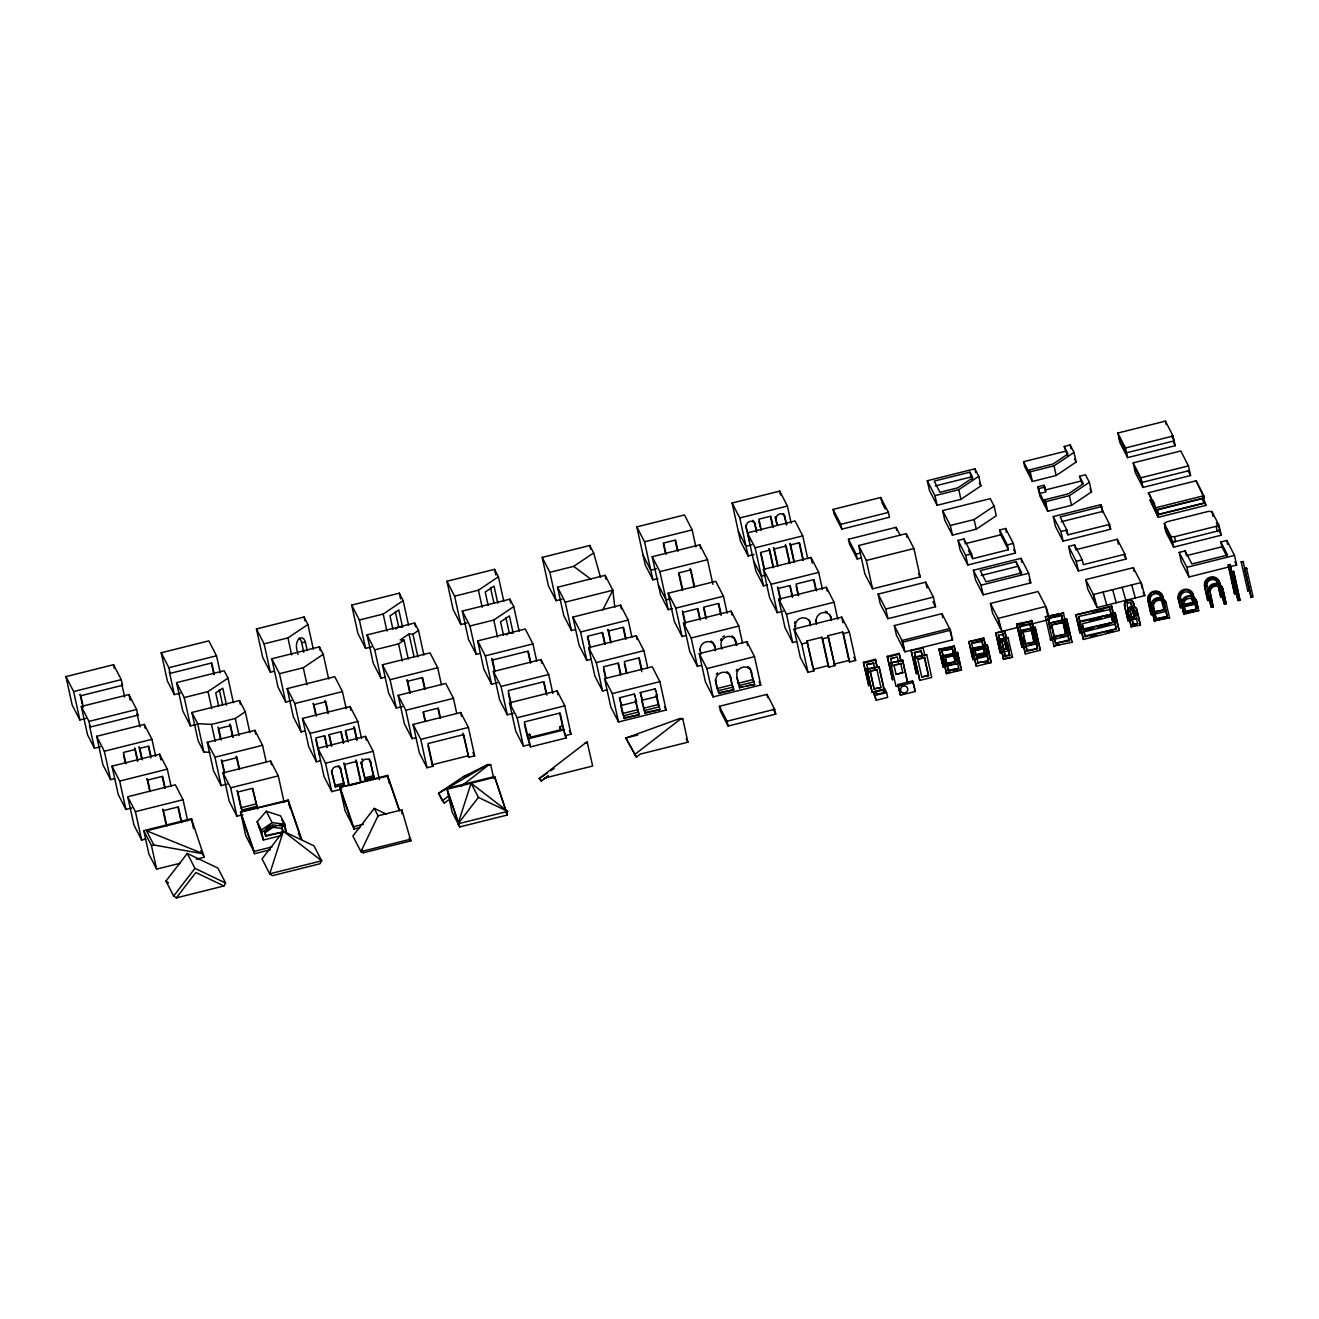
<?xml version="1.0" encoding="UTF-8"?>
<svg xmlns="http://www.w3.org/2000/svg" width="1319" height="1319" viewBox="0 0 1319 1319"><rect width="100%" height="100%" fill="white"/><g stroke="black" fill="none" stroke-linecap="round" stroke-linejoin="round"><path stroke-width="1.5" d="M458.006 823.831L471.097 783.222L507.667 811.399L458.006 823.831L478.385 797.401L471.097 783.222M378.058 815.818L360.911 851.629L363.253 852.799L410.885 840.879L401.866 809.866L378.058 815.818L374.217 808.366L352.882 836.032L360.911 851.629L410.704 839.164M602.668 610.12L612.84 590.236L605.157 575.315L557.541 587.235L563.774 615.61L571.457 630.531L575.43 629.542M223.95 885.956L225.598 883.021L217.915 868.1L187.282 853.442L165.947 881.108L173.63 896.03L176.334 897.876L223.95 885.956L195.871 872.519L176.334 897.876M173.63 896.03L194.965 868.364L187.282 853.442M280.931 835.636L263.404 840.022L257.156 821.721L266.273 811.234L280.535 815.867L284.789 824.161L286.404 832.47M448.229 800.155L444.355 803.156L442.409 800.765L448.74 795.868M461.403 786.075L488.294 765.267L490.684 764.674L493.702 778.408M539.207 778.556L587.087 741.723L592.66 766.026L545.027 777.946L541.153 780.947L539.207 778.556L547.484 773M634.439 754.715L680.34 719.218L682.731 718.624L687.908 742.185L640.276 754.105L636.385 757.106L625.865 738.013L679.961 718.476L682.731 718.624M281.854 819.726L285.3 826.436L272.637 824.903L261.92 832.273L261.426 830.014L272.126 822.644L284.789 824.161M266.125 828.381L270.725 825.216M266.257 830.937L270.989 827.673M265.07 832.767L272.951 827.343L282.25 828.464L283.041 831.992L265.844 836.295L264.69 832.009L265.844 836.295M176.548 682.632L184.231 697.553L208.039 691.585L228.006 678.164L224.181 670.712L176.548 682.632L182.797 711.007L190.464 725.928L196.416 724.444M256.447 628.949L264.113 643.853L287.938 637.901L307.904 624.481L304.062 617.012L256.447 628.949L262.679 657.324L270.362 672.245L274.336 671.256M271.796 658.775L279.48 673.696L303.288 667.744L323.254 654.323L319.429 646.854L271.796 658.775L278.045 687.166L285.712 702.087L291.664 700.587M351.695 605.091L359.362 620.012L383.186 614.044L403.152 600.623L399.311 593.171L351.695 605.091L357.927 633.483L365.61 648.387L371.562 646.904M191.898 712.474L197.652 723.653L211.485 724.411L235.293 718.443L245.285 711.732L239.53 700.537L191.898 712.474L198.147 740.849L203.901 752.028L209.82 752.358M395.749 628.965L398.684 626.987L402.592 627.201L398.8 609.939L389.979 615.874L392.93 629.295M384.934 677.241L380.96 678.23L373.277 663.309L367.045 634.934L414.677 623.013L418.502 630.466L412.929 634.208L409.022 634.01L400.201 639.929L404.109 640.144L408.263 659.071M367.045 634.934L374.728 649.855L398.536 643.886L404.109 640.144M446.943 581.25L454.61 596.172L478.434 590.203L498.401 576.782L494.559 569.33L446.943 581.25L453.175 609.625L460.859 624.547L466.811 623.063M462.293 611.093L469.976 625.997L493.784 620.045L513.75 606.625L509.909 599.156L462.293 611.093L468.525 639.468L476.208 654.389L480.182 653.383M542.191 557.393L549.858 572.314L573.683 566.362L593.649 552.941L589.807 545.472L542.191 557.393L548.424 585.784L556.107 600.706L562.059 599.205M506.348 634.95L509.282 632.972L513.206 633.186L509.398 615.924L500.577 621.859L503.528 635.28M490.684 764.674L487.915 764.525L463.282 776.693L438.567 793.296L442.409 800.765M927.29 480.743L934.973 495.664L958.781 489.695L978.764 476.274L974.922 468.822L927.29 480.743L929.417 490.388L937.1 505.309L960.908 499.34L980.874 485.92L978.764 476.274M550.781 770.774L554.095 768.548M545.027 777.946L548.358 775.704M541.153 780.947L547.847 776.446M942.656 510.585L950.323 525.506L974.131 519.538L994.114 506.117L990.272 498.648L942.656 510.585L944.767 520.23L952.45 535.151L976.258 529.183L996.241 515.762L994.114 506.117M1064.219 446.465L1068.06 453.917L1053.073 463.991L1029.265 469.943L1030.221 471.806L1054.029 465.854L1074.012 452.433L1070.171 444.965L1064.219 446.465L1067.582 455.764M1065.274 451.279L1023.61 461.716L1024.665 466.547L1032.348 481.468L1056.156 475.499L1076.123 462.079L1074.012 452.433M1079.569 476.291L1083.41 483.76L1068.423 493.817L1044.615 499.786L1045.571 501.649L1069.379 495.697L1089.362 482.276L1085.521 474.807L1079.569 476.291L1082.157 484.106M1037.905 486.727L1039.916 493.421L1045.868 491.938L1044.813 487.107L1043.857 485.244L1037.905 486.727L1040.015 496.389L1047.698 511.294L1071.506 505.342L1091.489 491.921L1089.362 482.276M1165.386 528.325L1164.331 523.495L1166.82 521.813L1208.501 511.376L1211.947 511.574L1218.674 524.632L1221.279 535.201L1173.646 547.138L1165.963 532.216L1164.908 527.386L1172.591 542.307L1173.646 547.138M1164.331 523.495L1171.041 536.553L1174.504 536.734L1216.167 526.297L1218.674 524.632M1219.729 529.447L1217.239 531.128L1216.167 526.297M657.884 578.579L652.889 579.832L645.205 564.911L636.846 526.891L684.479 514.971L692.145 529.875L695.888 546.907M754.089 554.491L748.137 555.991L740.454 541.07L732.094 503.034L779.727 491.113L787.394 506.034L791.136 523.066M85.817 718.443L79.865 719.943L72.182 705.022L65.95 676.631L113.566 664.71L121.249 679.631L122.502 685.303L80.822 695.74L80.063 694.256L82.141 703.703M180.291 693.102L174.339 694.602L167.431 681.165L161.198 652.79L208.814 640.869L216.497 655.79L220.24 672.805M636.846 526.891L644.529 541.812L692.145 529.875M732.094 503.034L739.778 517.955L787.394 506.034M65.95 676.631L73.633 691.552L121.249 679.631M161.198 652.79L168.881 667.711L216.497 655.79M1117.787 433.044L1165.419 421.124L1173.086 436.045L1175.213 445.69L1127.597 457.611L1119.913 442.689L1117.787 433.044L1125.47 447.965L1127.597 457.611M969.927 472.169L934.215 481.122L939.969 492.3L957.825 487.832L972.812 477.775L969.927 472.169L972.433 479.803M174.339 694.602L169.36 671.899L170.118 673.382L211.798 662.946L214.288 674.306M833.113 509.414L880.729 497.494L888.412 512.415L889.468 517.229L841.852 529.15L834.169 514.245L833.113 509.414L840.78 524.335L841.852 529.15M672.212 608.686L668.238 609.675L660.555 594.754L652.196 556.733L699.828 544.796L707.495 559.718L712.903 584.317M767.46 584.828L763.487 585.834L755.803 570.913L747.444 532.876L795.077 520.956L802.743 535.877L807.739 558.58M935.27 485.936L970.982 477M94.457 748.285L87.549 734.848L81.3 706.473L128.932 694.552L136.599 709.474L137.852 715.145L90.22 727.066L89.461 725.582L94.457 748.285L100.409 746.785M1125.47 447.965L1173.086 436.045M656.384 568.786L650.762 570.187L643.095 555.266M751.962 544.846L746.01 546.346L738.343 531.425M840.78 524.335L888.412 512.415M652.196 556.733L659.879 571.638L707.495 559.718M747.444 532.876L755.127 547.797L802.743 535.877M773.561 567.368L769.768 550.122L760.832 552.348L764.624 569.594M777.204 564.532L773.462 547.517L774.237 549.001L786.14 546.017L789.883 563.048M794.054 562.57L789.834 543.412L790.609 544.895L799.528 542.67L803.32 559.916M81.3 706.473L88.983 721.394L136.599 709.474M557.541 587.235L565.224 602.156L612.84 590.236L614.802 607.35M1133.153 462.887L1180.769 450.966L1188.452 465.887L1190.562 475.532L1142.946 487.453L1135.263 472.532L1133.153 462.887L1140.82 477.808L1142.946 487.453M1038.861 488.591L1044.813 487.107M861.175 558.003L857.202 558.992L849.518 544.071L848.463 539.257L896.079 527.32L899.921 534.789M1080.624 481.122L1044.912 490.074L1043.857 485.244M114.539 778.622L110.565 779.611L102.898 764.69L96.65 736.315L144.282 724.395L151.949 739.316L155.691 756.331M305.035 730.924L301.062 731.913L293.395 716.992L287.146 688.617L334.779 676.696L342.445 691.618L346.188 708.649M402.262 706.572L396.31 708.072L388.643 693.151L382.395 664.776L430.027 652.856L437.694 667.76L441.436 684.792M497.51 682.731L491.558 684.231L483.892 669.31L477.643 640.919L525.275 628.998L532.942 643.919L536.685 660.951M590.78 659.385L586.807 660.374L579.14 645.453L572.891 617.078L620.524 605.157L628.19 620.078L631.933 637.093M686.028 635.527L682.055 636.533L674.388 621.612L668.139 593.237L715.772 581.3L723.439 596.221L727.181 613.253M783.255 611.192L777.303 612.676L769.62 597.754L763.388 569.379L811.02 557.459L818.687 572.38L822.429 589.412M858.636 545.538L906.252 533.618L913.935 548.523L920.184 576.914L872.551 588.835L864.868 573.913L858.636 545.538L866.319 560.46L872.551 588.835M1140.82 477.808L1188.452 465.887M670.085 599.024L666.111 600.03L658.445 585.108M765.333 575.183L761.36 576.172L753.693 561.251M848.463 539.257L856.146 554.178L860.103 553.172M1188.947 470.669L1142.287 482.358L1134.752 467.734M96.65 736.315L104.333 751.236L151.949 739.316M287.146 688.617L294.829 703.538L342.445 691.618M382.395 664.776L390.078 679.697L437.694 667.76M477.643 640.919L485.326 655.84L532.942 643.919M572.891 617.078L580.574 631.999L628.19 620.078M668.139 593.237L675.823 608.141L723.439 596.221M763.388 569.379L771.071 584.301L818.687 572.38M866.319 560.46L913.935 548.523M958.006 540.411L963.958 538.927L971.625 553.848L972.697 558.679L1008.408 549.726L1007.353 544.912L999.67 529.991L1005.622 528.49L1013.305 543.412L1015.416 553.057L967.8 564.994L960.117 550.072L958.006 540.411L965.673 555.332L967.8 564.994M1053.254 516.57L1100.87 504.649L1102.898 511.343L1109.609 524.385L1110.664 529.216L1063.048 541.136L1055.365 526.215L1053.254 516.57L1060.921 531.491L1063.048 541.136M1148.503 492.729L1196.119 480.792L1203.802 495.713L1204.329 498.137L1156.697 510.057L1148.503 492.729L1156.697 510.057M1101.827 506.512L1060.163 516.949L1066.873 530.007L1067.945 534.822L1109.609 524.385M137.835 760.816L135.346 749.456L123.442 752.44L125.932 763.783M141.562 758.343L139.039 746.851L139.814 748.335L148.734 746.109L150.844 755.688M217.915 727.099L218.69 728.583L230.594 725.615L233.084 736.958M315.653 714.601L313.164 703.258L313.938 704.742L325.842 701.757L328.332 713.117M409.879 693.2L406.928 679.78L407.686 681.263L422.575 677.537L425.097 689.046M494.707 671.965L491.756 658.544L492.515 660.028L528.243 651.091L530.766 662.583M610.796 642.897L607.845 629.476L608.603 630.96L623.491 627.234L626.014 638.742M682.253 610.845L683.011 612.329L697.899 608.603L700.389 619.963M780.403 600.244L777.501 586.988L778.259 588.488L790.163 585.504L792.67 596.864M965.013 543.758L1000.742 534.805L1008.408 549.726M1061.218 521.763L1102.898 511.343M131.884 807.953L125.915 809.454L118.248 794.533L112 766.158L159.632 754.221L167.299 769.142L171.058 786.173M227.115 784.113L221.163 785.596L213.497 770.692L207.248 742.3L254.88 730.38L262.547 745.301L266.306 762.333M320.385 760.766L316.412 761.755L308.745 746.834L302.496 718.459L350.129 706.539L357.795 721.46L361.538 738.475M701.378 665.37L697.405 666.359L689.738 651.454L683.489 623.063L731.122 611.142L738.788 626.063L742.531 643.095M796.627 641.529L792.653 642.518L784.986 627.597L778.738 599.222L826.37 587.301L834.037 602.222L837.779 619.238M416.013 737.667L412.056 738.656L404.372 723.735L398.14 695.36L445.756 683.44L453.439 698.345L456.753 713.48M513.256 713.315L507.304 714.799L499.621 699.894L493.388 671.503L541.004 659.582L548.688 674.504L552.842 693.431M606.509 689.969L602.552 690.958L594.869 676.037L588.637 647.662L636.253 635.742L643.936 650.663L647.678 667.678M965.673 555.332L971.625 553.848M1007.353 544.912L1013.305 543.412M1060.921 531.491L1066.873 530.007M1156.169 507.65L1203.802 495.713M1158.56 514.344L1204.28 502.902L1203.225 498.071L1157.505 509.513L1158.56 514.344L1151.19 500.016L1150.135 495.202M1157.769 514.872L1205.385 502.951L1205.912 505.375L1158.296 517.295L1150.086 499.967L1158.296 517.295M112 766.158L119.683 781.079L167.299 769.142M207.248 742.3L214.931 757.221L262.547 745.301M302.496 718.459L310.179 733.38L357.795 721.46M683.489 623.063L691.172 637.984L738.788 626.063M778.738 599.222L786.421 614.143L834.037 602.222M398.14 695.36L405.807 710.281L453.439 698.345M493.388 671.503L501.055 686.424L548.688 674.504M588.637 647.662L596.303 662.583L643.936 650.663M878.108 594.111L925.724 582.174L933.407 597.095L935.534 606.74L887.901 618.677L880.235 603.756L878.108 594.111L885.774 609.015L887.901 618.677M973.356 570.253L1020.972 558.333L1028.655 573.254L1030.782 582.899L983.15 594.82L975.483 579.898L973.356 570.253L981.023 585.174L983.15 594.82M1068.604 546.412L1074.556 544.912L1082.223 559.833L1083.295 564.664L1124.959 554.227L1126.03 559.058L1078.398 570.979L1070.731 556.057L1068.604 546.412L1076.271 561.333L1078.398 570.979M1015.993 561.68L980.264 570.632L986.018 581.827L1021.747 572.875L1015.993 561.68L1021.153 574.507M149.476 790.048L146.953 778.54L147.712 780.04L162.6 776.314L165.139 787.822M224.312 773.33L221.361 759.925L222.136 761.409L237.008 757.683L239.547 769.191M357.119 739.745L354.58 728.253L345.66 730.479L348.183 741.97M1075.612 549.743L1117.292 539.306L1124.959 554.227M981.32 575.463L1017.048 566.51M341.687 789.108L331.778 791.598L324.095 776.677L317.846 748.302L365.478 736.365L373.162 751.286L379.394 779.677M468.69 757.32L463.694 734.617L427.983 743.553L432.978 766.257L427.01 767.74L419.343 752.836L413.094 724.444L460.727 712.524L468.41 727.445L474.642 755.82L468.69 757.32L462.936 733.117M806.948 641.001L813.955 670.86L808.003 672.36L800.336 657.439L794.087 629.064L841.72 617.127L849.387 632.048L855.635 660.44L849.683 661.924L848.908 660.44L842.676 632.048L827.788 635.774L834.795 665.65L828.843 667.134L828.068 665.65L821.836 637.275L806.948 641.001L812.784 667.48M145.634 839.049L141.661 840.038L133.977 825.117L127.745 796.742L175.361 784.805L183.044 799.726L187.611 820.55M242.861 814.697L236.909 816.181L229.226 801.276L222.993 772.885L270.609 760.964L278.293 775.885L284.113 802.364M699.235 653.647L746.851 641.726L754.534 656.648L760.766 685.023L713.15 696.943L705.467 682.038L699.235 653.647L706.902 668.568L713.15 696.943M604.58 678.658L652.213 666.738L659.879 681.659L666.128 710.034L618.496 721.971L610.829 707.05L604.58 678.658L612.263 693.58L618.496 721.971M529.364 744.641L523.412 746.142L515.745 731.221L509.497 702.846L557.129 690.909L564.796 705.83L571.045 734.221L565.093 735.705L566.247 737.948L530.518 746.884L524.385 721.938L560.097 713.002L564.73 734.073M885.774 609.015L933.407 597.095M981.023 585.174L1028.655 573.254M1076.271 561.333L1082.223 559.833M1172.591 542.307L1220.207 530.386M317.846 748.302L325.529 763.206L373.162 751.286M413.094 724.444L420.777 739.365L468.41 727.445M794.087 629.064L801.771 643.985L807.723 642.485M821.836 637.275L822.611 638.759L828.563 637.275L834.795 665.65M842.676 632.048L843.435 633.549L849.387 632.048M127.745 796.742L135.412 811.663L183.044 799.726M222.993 772.885L230.66 787.806L278.293 775.885M706.902 668.568L754.534 656.648M612.263 693.58L659.879 681.659M509.497 702.846L517.18 717.75L564.796 705.83M1179.202 552.397L1185.154 550.913L1191.865 563.971L1227.593 555.019L1220.866 541.961L1226.818 540.477L1234.502 555.398L1236.628 565.043L1188.996 576.964L1181.329 562.042L1179.202 552.397L1186.886 567.318L1188.996 576.964M894.298 625.585L941.931 613.665L950.455 630.218L952.565 639.863L904.949 651.8L896.425 635.23L894.298 625.585L902.823 642.139L904.949 651.8M348.447 783.733L343.863 762.926L344.638 764.426L356.542 761.442L361.126 782.249M166.062 824.474L162.682 809.124L163.457 810.624L178.345 806.898L181.709 822.232M240.47 805.843L237.107 790.51L237.865 791.994L252.753 788.267L257.518 808.992M990.437 603.459L998.104 618.364A11.657 0.956 75.9 0 1 998.928 620.392L1001.962 631.372L992.548 613.104L990.437 603.459L1038.053 591.522L1045.736 606.443A11.657 0.956 75.9 0 1 1046.561 608.471L1048.968 616.847M1085.685 579.602L1133.301 567.681L1140.984 582.602A11.657 0.956 75.9 0 1 1141.809 584.614L1144.826 595.611L1097.21 607.531L1087.796 589.247L1085.685 579.602L1093.352 594.523A11.657 0.956 75.9 0 1 1094.176 596.534L1097.21 607.531M1186.21 555.728L1221.938 546.791L1226.967 556.585M635.263 700.224L639.121 714.766L624.233 718.492L619.452 697.767L634.34 694.041L636.566 701.642L621.694 705.368L620.705 703.439M657.406 696.416L656.417 694.503L659.945 709.556L645.073 713.282L640.292 692.557L655.18 688.831L657.406 696.416L642.534 700.142L641.545 698.229M1186.886 567.318L1234.502 555.398M180.439 863.17L156.631 869.122L148.948 854.201L143.771 830.657L191.403 818.736L204.247 857.202L196.317 859.197M566.247 737.948L562.521 726.044L559.701 726.736L561.169 729.588L531.079 737.123L529.628 734.271L526.809 734.98L530.518 746.884M146.541 830.805L203.522 853.871L153.828 844.968L146.541 830.805L191.783 819.478M255.771 804.029L240.899 807.756L242.053 809.998L256.925 806.272L252.407 788.696M715.607 681.61L717.124 688.518L732.012 684.792L733.166 687.034L733.76 689.755L718.888 693.481L718.492 692.739L733.76 689.755M737.964 683.308L752.852 679.582L754.006 681.808L739.118 685.534L736.826 678.131M902.823 642.139L950.455 630.218M334.68 785.432L343.616 783.206L344.391 784.69L335.455 786.932L331.827 772.406M364.456 777.979L373.376 775.753L374.151 777.237L365.215 779.48L361.175 763.091A4.616 4.336 -27.2 0 1 361.093 761.953M620.804 705.863L622.486 713.53L637.374 709.803M643.326 708.319L658.197 704.593L659.352 706.836L644.48 710.562L641.628 700.653M733.166 687.034L718.278 690.76L717.124 688.518M528.721 738.706L564.45 729.77M638.511 712.046L623.64 715.772L622.486 713.53M253.396 850.442L245.713 835.521L240.536 811.96L288.169 800.039L301.754 839.478M352.767 825.776L345.1 810.855L339.923 787.311L387.539 775.391L399.805 810.954M1234.403 593.385L1236.694 593.665L1234.403 593.385L1228.17 565.01L1230.066 564.532L1238.162 600.689L1240.058 600.227L1233.826 571.836L1231.55 571.572L1233.826 571.836M1241.146 561.762L1243.438 562.026L1241.146 561.762L1247.774 590.879L1249.67 590.401M743.059 686.589L739.332 687.512L754.6 684.545L750.956 670.942A7.7 7.238 -27.2 0 0 747.675 666.474M746.768 685.649L754.6 684.545M240.536 811.96L288.548 800.781M348.859 785.629L358.784 783.14M428.048 745.845L432.203 764.773L467.915 755.82M828.068 665.65L813.196 669.376L813.955 670.86M834.037 664.166L848.908 660.44M339.923 787.311L387.918 776.133M1228.17 565.01L1230.446 565.274M639.121 714.766L623.854 717.75L624.233 718.492M644.694 712.54L659.945 709.556M863.417 662.319L868.809 685.765L863.417 662.319L875.338 659.335L877.382 667.645M887.242 656.351L892.617 679.813L887.242 656.351L899.146 653.367L901.19 661.693M1016.652 623.953L1031.92 620.969L1036.915 643.672L1022.027 647.398L1016.652 623.953L1022.027 647.398M1045.34 616.764L1063.592 613.038L1045.34 616.764L1050.732 640.226L1068.588 635.742L1063.213 612.296M863.813 663.061L875.717 660.077M887.621 657.093L899.525 654.125M911.429 651.141L916.425 673.844L911.05 650.399L923.333 648.157L922.954 647.415L924.998 655.724M1017.031 624.695L1031.92 620.969M1244.526 568.324L1246.818 568.588L1244.526 568.324L1251.154 597.441L1253.05 596.979L1246.422 567.846M1021.401 633.648L1019.406 625.552L1022.852 624.695M1049.281 623.772L1048.094 618.364L1059.503 615.511M866.748 664.512L873.673 663.193L866.748 664.512L868.677 672.772M893.919 657.703L890.556 658.544L892.303 666.029M915.666 658.511L914.364 652.575L921.107 650.894L922.162 655.213M1025.555 644.233L1034.162 642.073L1030.123 623.706L1019.406 625.552M1048.094 618.364L1061.795 615.775L1065.834 634.142L1052.529 637.473M890.737 658.923L897.299 656.862L898.47 662.187M914.364 652.575L921.305 651.273M1007.485 642.963L1009.167 650.613L1000.247 652.856L995.647 632.955L1049.578 619.452L1049.297 618.166M995.647 632.955L1004.963 631.471L1006.644 639.121M143.771 830.657L151.454 845.578L153.828 844.968M939.029 649.129L954.296 646.162L958.089 663.408L943.217 667.134L939.029 649.129L943.217 667.134M987.865 655.955L972.977 659.681L968.806 641.677L983.677 637.951L985.755 646.376M1115.726 623.936L1080.014 632.889L1075.842 614.885L1111.554 605.949L1115.313 622.024M939.425 649.888L954.296 646.162M968.806 641.677L984.073 638.709M1075.842 614.885L1111.933 606.691M1003.495 649.756L1006.43 649.03L1003.165 634.208L998.78 635.296L1000.412 642.716M866.797 668.881L879.097 666.639L884.076 689.342L872.172 692.327L866.797 668.881L872.172 692.327M901.949 684.874L895.997 686.375L890.622 662.913L902.526 659.945L907.901 683.39M914.43 656.961L926.713 654.719L931.709 677.422L919.805 680.406L914.43 656.961L919.805 680.406M1020.032 630.515L1035.3 627.531L1040.295 650.234L1025.407 653.96L1020.032 630.515L1025.407 653.96M1054.095 646.788L1048.72 623.326L1066.593 618.858L1071.968 642.304L1053.716 646.03L1059.668 644.546M719.383 706.292L766.998 694.371L774.682 709.292L775.737 714.123L728.121 726.044L720.438 711.122L719.383 706.292L727.049 721.213L728.121 726.044M867.193 669.623L879.097 666.639M902.905 660.687L890.622 662.913M914.809 657.703L926.713 654.719M943.514 650.3L952.499 648.899L955.352 661.808L946.729 663.968M973.966 653.251L971.542 643.276L981.88 640.688L985.112 654.356M1020.411 631.257L1035.3 627.531M1066.972 619.6L1048.72 623.326M1092.214 613.071L1103.904 610.136M942.97 656.104L941.782 650.729L952.499 648.899M982.276 641.446L971.542 643.276M1079.371 620.062L1078.579 616.484L1110.136 609.427L1112.972 622.337L1083.756 629.658M1069.214 640.704L1064.796 621.595L1069.214 640.704L1055.513 643.293L1051.474 624.926L1062.883 622.073M870.111 671.074L877.053 669.755L870.111 671.074L873.59 686.869M893.936 665.106L900.861 663.787L893.936 665.106L896.079 674.372L902.823 672.69L900.679 663.424M921.849 677.29L917.744 659.154L924.487 657.456L928.576 675.608L921.651 676.927L928.576 675.608M1025.16 642.947L1022.786 632.114L1033.502 630.268L1037.542 648.635L1027.204 651.223L1025.638 645.106M1051.474 624.926L1065.175 622.337M585.092 743.059L587.483 742.465M924.668 657.835L917.744 659.154M999.027 639.517L1008.343 638.033L999.027 639.517L1003.627 659.418L1012.547 657.192L1007.947 637.291M942.409 655.691L957.676 652.724L961.469 669.97L946.597 673.696L942.409 655.691L946.597 673.696M972.185 648.239L987.436 645.271L991.245 662.517L976.357 666.243L972.185 648.239L976.357 666.243M1079.206 621.447L1115.313 613.253L1119.106 630.498L1083.394 639.451L1079.206 621.447L1083.394 639.451M1009.793 655.592L1006.15 640.028L1009.793 655.592L1005.029 655.939L1001.78 641.116L1004.699 640.391M974.461 648.223L983.265 646.442M463.282 776.693L467.256 775.704M942.805 656.45L957.676 652.724M972.565 648.997L987.436 645.271M1079.601 622.189L1115.313 613.253M1001.78 641.116L1006.545 640.77M946.894 656.862L955.879 655.461L945.162 657.291L948.394 670.959L958.715 668.37L955.5 654.702M978.154 663.506L974.922 649.838L985.26 647.25L988.492 660.918L977.775 662.765L988.492 660.918M1089.758 621.101L1101.447 618.166M1105.338 617.193L1113.137 615.248L1116.352 628.916L1085.191 636.714L1083.624 630.597M974.939 650.399L983.743 648.602M637.704 735.062L625.865 738.013L636.385 757.106M973.406 651.19L985.639 648.008M1113.516 615.989L1082.338 623.788L1085.191 636.714M986.447 652.641C959.127 656.153 994.608 658.709 985.26 647.25M446.91 788.432L494.526 776.512L507.386 814.994L459.754 826.914L452.087 811.993L446.91 788.432L459.754 826.914L447.405 790.708M946.35 663.226L955.352 661.808M976.109 655.774L983.001 654.043M1003.116 649.014L1006.43 649.03M1023.445 643.919L1034.162 642.073M1054.046 636.253L1065.834 634.142M1081.432 629.394L1112.972 622.337M1130.993 616.995L1134.291 617.012L1131.372 617.737M1154.29 611.538L1163.919 609.972L1152.822 612.741M1183.456 604.234L1193.085 602.668L1183.852 604.976M447.289 789.191L494.905 777.254M265.465 835.554L283.041 831.992M976.588 657.39L987.107 655.18L976.785 657.769M948.41 664.99L958.089 663.408M976.307 658L983.76 656.137M1029.084 644.793L1036.915 643.672M1056.288 637.984L1050.336 639.468L1050.732 640.226M1060.262 636.995L1068.588 635.742M1085.586 630.647L1093.517 628.668M1097.49 627.663L1109.394 624.678M1127.729 620.095L1137.044 618.611L1128.108 620.837L1124.447 605.19A4.616 4.336 -27.2 0 1 1127.976 599.815A4.616 4.336 -27.2 0 1 1133.384 602.964L1134.587 607.432M1166.21 611.307L1151.322 615.033L1148.239 600.953A7.7 7.238 -27.2 0 1 1154.109 592A7.7 7.238 -27.2 0 1 1163.111 597.227L1162.731 596.485A7.7 7.238 -27.2 0 0 1153.729 591.242A7.7 7.238 -27.2 0 0 1147.843 600.211L1150.943 614.291L1156.532 612.89M1185.699 605.586L1195.377 604.003L1180.505 607.729L1178.213 598.348A7.7 7.238 -27.2 0 1 1184.099 589.395A7.7 7.238 -27.2 0 1 1193.101 594.622L1196.465 609.23L1185.369 612L1183.885 606.229M1207.61 600.096L1209.902 600.359L1207.61 600.096L1204.527 586.015A7.7 7.238 -27.2 0 1 1210.397 577.062A7.7 7.238 -27.2 0 1 1219.399 582.289L1224.362 604.151L1226.258 603.673L1222.779 588.851A7.7 7.238 -27.2 0 0 1213.777 583.625A7.7 7.238 -27.2 0 0 1207.907 592.577L1210.99 606.658L1213.282 606.921L1210.084 591.44A5.721 5.375 -27.2 0 1 1220.767 588.769M1249.291 589.659L1247.774 590.879M727.049 721.213L774.682 709.292M1218.41 586.873L1220.603 596.847L1222.878 597.111M947.998 670.217L958.715 668.37M1005.029 655.939L1009.414 654.834M1026.825 650.481L1037.542 648.635M1055.513 643.293L1068.819 639.962M1084.795 635.972L1116.352 628.916M1132.906 623.92L1137.67 623.574L1133.285 624.662L1130.086 610.631A2.242 2.11 -27.2 0 1 1130.185 610.087M1155.823 618.562L1167.299 616.534L1156.202 619.303L1153.037 604.877M1184.99 611.258L1196.465 609.23M880.96 687.529L874.035 688.848L880.96 687.529L876.855 669.376M897.761 684.594L912.517 680.901L913.292 682.401L915.287 691.469L900.514 695.179L897.761 684.594L900.514 695.179M946.201 672.954L949.927 672.03M953.653 671.091L961.469 669.97M985.277 663.177L991.245 662.517M1003.231 658.676L1012.547 657.192M1090.945 636.714L1096.897 635.23M1106.822 632.741L1112.774 631.257M1131.108 626.657L1140.424 625.173L1136.764 609.526A4.616 4.336 -27.2 0 0 1131.356 606.394A4.616 4.336 -27.2 0 0 1127.827 611.769L1131.108 626.657L1134.686 625.767M1151.223 606.773L1151.619 607.515A7.7 7.238 -27.2 0 1 1157.488 598.562A7.7 7.238 -27.2 0 1 1166.491 603.789L1166.111 603.047A7.7 7.238 -27.2 0 0 1157.109 597.82A7.7 7.238 -27.2 0 0 1151.223 606.773L1154.323 620.853L1159.896 619.452M1163.622 618.512L1169.59 617.869L1154.323 620.853M1183.489 613.549L1198.757 610.565L1183.868 614.291L1181.593 604.91A7.7 7.238 -27.2 0 1 1187.479 595.957A7.7 7.238 -27.2 0 1 1196.481 601.184L1198.757 610.565M1210.99 606.658L1213.282 606.921M1214.189 585.455A5.721 5.375 -27.2 0 1 1220.388 588.01L1223.983 603.41L1226.258 603.673M1230.066 564.532L1237.783 599.947L1240.058 600.227M873.343 691.832L884.769 688.963L886.615 692.557L887.671 697.372L876.245 700.241L873.343 691.832L876.245 700.241M898.519 686.094L913.292 682.401M875.189 695.41L886.615 692.557M240.915 812.718L254.122 851.398L271.994 846.93M340.302 788.053L353.508 826.749L363.434 824.26M241.031 814.235L254.518 853.723L270.395 849.749M340.417 789.57L353.888 829.057L359.84 827.574M299.166 638.165A7.7 4.666 -86.9 0 1 301.573 642.32L305.48 642.534L307.245 650.564M279.48 825.034L284.904 825.678M276.281 827.046L272.555 826.601L272.951 827.343M478.385 797.401L507.667 811.399M374.217 808.366L386.5 814.235M194.965 868.364L225.598 883.021M165.947 881.108L168.651 882.955M573.683 566.362L591.077 579.338M1204.329 498.137L1196.119 480.792M1171.602 435.897L1174.157 440.859L1126.525 452.796L1118.858 437.875M1216.365 522.918L1218.888 527.814M1202.829 497.988L1205.385 502.951M1173.514 442.376L1175.213 445.69M1188.007 470.553L1190.562 475.532M1202.499 498.73L1205.912 505.375M1219.564 531.887L1221.279 535.201M1234.914 561.729L1236.628 565.043M1202.433 499.307L1204.28 502.902M1217.536 582.883L1220.982 597.589M1209.408 579.42A5.721 5.375 -27.2 0 0 1206.324 584.119L1206.836 586.411L1206.704 584.878A5.721 5.375 -27.2 0 1 1217.388 582.207M1210.215 592.973L1209.704 590.698M1204.527 586.015L1208.006 600.837M1207.907 592.577L1208.286 593.336A7.7 7.238 -27.2 0 1 1214.172 584.366A7.7 7.238 -27.2 0 1 1223.175 589.609M1152.905 500.56L1154.735 504.155M1193.085 602.668L1191.222 595.215L1192.706 601.926M1183.11 591.753A5.721 5.375 -27.2 0 0 1180.027 596.468L1183.868 614.291M1178.213 598.348L1180.505 607.729M1181.593 604.91L1181.972 605.668A7.7 7.238 -27.2 0 1 1187.858 596.699A7.7 7.238 -27.2 0 1 1196.861 601.942M1151.52 594.473A5.721 5.375 -27.2 0 0 1149.657 598.315L1154.702 621.595M1153.152 606.41L1156.202 619.303M1074.589 459.094L1076.123 462.079M1089.939 488.937L1091.489 491.921M1108.966 525.902L1110.664 529.216M1124.316 555.744L1126.03 559.058M1143.095 592.247L1144.826 595.611M1134.291 617.012L1131.141 603.673L1133.911 616.27M1140.424 625.173L1136.764 609.526M1130.136 611.34L1133.285 624.662M1124.447 605.19L1128.108 620.837M1127.827 611.769L1131.488 627.399M1110.136 609.427L1109.757 608.686L1110.944 614.06M1119.106 630.498L1114.934 612.511M1066.263 531.557L1067.945 534.822M1023.61 461.716L1030.32 474.774L1029.265 469.943M1039.916 493.421L1045.67 504.616L1044.615 499.786M1061.795 615.775L1061.416 615.033L1065.455 633.4M1071.968 642.304L1066.593 618.858M979.341 482.935L980.874 485.92M1013.717 549.743L1015.416 553.057M1029.067 579.585L1030.782 582.899M1030.123 623.706L1029.743 622.964L1033.783 641.331M1033.502 630.268L1033.123 629.526L1037.163 647.893M1040.295 650.234L1034.92 626.789M968.426 550.386L972.697 558.679M1004.963 631.471L1004.583 630.713L1006.265 638.38M1003.165 634.208L1002.786 633.45L1003.973 638.907M881.801 502.308L885.214 508.953M918.469 573.6L920.184 576.914M932.962 601.777L935.534 606.74M951.724 638.231L952.565 639.863M915.287 691.469L912.517 680.901M902.823 672.69L896.079 674.372M884.076 689.342L879.13 667.793M786.751 524.533L784.343 515.597L786.404 524.913M853.921 657.126L855.635 660.44M829.799 614.753A7.7 7.238 -27.2 0 1 830.459 616.517L831.234 618.017A7.7 7.238 -27.2 0 0 822.232 612.774A7.7 7.238 -27.2 0 0 816.346 621.744L815.587 620.243L816.461 624.266M775.325 516.685A4.616 4.336 -27.2 0 0 775.424 517.823L777.419 524.913M827.788 635.774L828.563 637.275M808.976 619.963A7.7 7.238 -27.2 0 1 809.635 621.727L810.394 623.227A7.7 7.238 -27.2 0 0 801.391 618.001A7.7 7.238 -27.2 0 0 795.522 626.954L794.747 625.453L795.637 629.476M769.768 550.122L768.993 548.622L773.214 567.78M754.188 521.978A4.616 4.336 -27.2 0 1 754.583 523.049L756.578 530.123M745.647 525.275L749.703 541.68M759.068 681.709L760.766 685.023M773.181 709.144L775.737 714.123M731.93 635.89A7.7 7.238 -27.2 0 1 735.211 640.358L736.744 645.304M711.106 641.116A7.7 7.238 -27.2 0 1 714.387 645.585L715.145 647.068A7.7 7.238 -27.2 0 0 706.143 641.842A7.7 7.238 -27.2 0 0 700.274 650.795L701.032 654.257M726.835 671.701A7.7 7.238 -27.2 0 1 730.116 676.169L733.38 689.013M699.499 649.311L700.274 650.795M715.228 679.895L718.888 693.481M686.193 738.854L687.908 742.185M664.413 706.72L666.128 710.034M636.566 701.642L635.593 699.713L638.726 714.024M569.33 730.891L571.045 734.221M488.294 765.267L487.915 764.525L438.567 793.296L444.355 803.156M505.672 811.68L507.386 814.994L494.526 776.512M472.944 752.506L474.642 755.82M432.203 764.773L432.978 766.257M354.58 728.253L353.822 726.753L356.773 740.157M369.04 758.87A4.616 4.336 -27.2 0 1 370.111 760.849L374.151 777.237M409.17 837.565L410.885 840.879M361.175 763.091L365.215 779.48M356.542 761.442L355.767 759.942L360.763 782.645M338.373 765.614A4.616 4.336 -27.2 0 1 340.335 768.301L344.391 784.69M331.415 770.543L335.455 786.932M361.554 849.485L363.253 852.799M298.457 833.542L301.012 838.521L288.663 802.315M230.594 725.615L229.819 724.115L232.738 737.354M282.25 828.464L281.87 827.705L282.645 831.25M266.273 811.234L272.126 822.644M237.008 757.683L236.249 756.199L239.201 769.604M257.156 821.721L261.426 830.014M258.475 825.579L261.92 832.273M241.492 810.476L242.267 811.976L237.865 791.994M121.727 683.819L122.502 685.303M137.852 715.145L137.077 713.661L139.995 726.901M200.834 850.574L204.247 857.202M135.346 749.456L134.571 747.972L137.489 761.211M640.292 692.557L642.534 700.142M619.452 697.767L621.694 705.368M1217.915 583.625L1217.008 581.448A5.721 5.375 -27.2 0 0 1210.809 578.893M1191.618 595.974L1190.694 593.781A5.721 5.375 -27.2 0 0 1188.749 591.786M1131.521 604.415L1130.894 603.014A2.242 2.11 -27.2 0 0 1130.136 602.222M388.033 777.649L399.096 810.047M284.31 826.947L286.157 832.371M593.649 552.941L600.541 577.458M1135.313 597.985L1132.279 587.004A11.657 0.956 75.9 0 0 1131.455 584.976M1125.783 600.376L1122.749 589.395A11.657 0.956 75.9 0 0 1121.925 587.367M1116.253 602.767L1113.236 591.769A11.657 0.956 75.9 0 0 1112.412 589.758M1106.723 605.141L1103.706 594.16A11.657 0.956 75.9 0 0 1102.882 592.132M1243.042 561.284L1251.154 597.441M1226.818 540.477L1227.676 544.335M1233.446 571.094L1239.679 599.469M1228.55 565.752L1234.782 594.127M1220.866 541.961L1221.938 546.791M1211.947 511.574L1213.018 516.388M1222.779 588.851L1225.879 602.931M1219.399 582.289L1220.289 586.312M1210.265 594.226L1212.886 606.179M1206.44 585.669L1211.386 607.399M1165.419 421.124L1166.128 424.339M1196.481 601.184L1197.998 608.092M1185.154 550.913L1185.863 554.128M1193.101 594.622L1193.86 598.084M1196.086 608.488L1194.074 600.359A5.721 5.375 -27.2 0 0 1192.129 598.348M1174.504 536.734L1175.559 541.565L1172.113 541.367L1171.041 536.553M1185.369 612L1183.786 603.772A5.721 5.375 -27.2 0 1 1194.453 601.101M1180.142 598.002L1180.884 601.349M1166.111 603.047L1169.59 617.869M1162.731 596.485L1167.299 616.534M1166.903 615.792L1163.704 602.206A5.721 5.375 -27.2 0 0 1156.12 600.178M1163.919 609.972L1160.324 595.644A5.721 5.375 -27.2 0 0 1159.5 594.506M1149.772 599.848L1150.926 605.058M1142.254 588.389L1140.984 582.602L1093.352 594.523L1095.479 604.168M1133.301 567.681L1134.159 571.539M1135.412 611.159L1136.22 614.885M1133.384 602.964L1134.208 606.691M1137.67 623.574L1134.274 609.576A2.242 2.11 -27.2 0 0 1133.516 608.801M1117.292 539.306L1118.347 544.137M1128.322 610.911L1127.085 604.811A2.242 2.11 -27.2 0 1 1131.273 603.756M1129.113 614.506L1129.905 618.1M1100.87 504.649L1102.569 512.366M1111.554 605.949L1113.236 613.615M1113.137 615.248L1115.973 628.157M1111.422 616.22L1112.593 621.595M1070.171 444.965L1071.012 448.823M1069.379 495.697L1071.506 505.342M1074.556 544.912L1075.265 548.127M1054.029 465.854L1056.156 475.499M1082.355 624.843L1083.146 628.421M1078.975 617.226L1081.811 630.152M1076.222 615.627L1080.014 632.889M1045.571 501.649L1047.698 511.294M1030.221 471.806L1032.348 481.468M1051.853 625.684L1055.892 644.051M1047.434 614.159L1045.736 606.443L998.104 618.364L1000.231 628.025M1048.49 619.106L1050.501 628.289M1020.972 558.333L1021.829 562.191M1031.54 620.227L1033.206 627.795M1005.622 528.49L1006.479 532.348M1023.165 632.856L1027.204 651.223M999.67 529.991L1000.742 534.805M1022.209 637.324L1023.824 644.661M974.922 468.822L975.763 472.68M1004.386 640.737L1006.034 648.272M1002.16 641.858L1005.424 656.681M974.131 519.538L976.258 529.183M998.401 634.554L999.604 640.012M999.406 640.259L1003.627 659.418M996.026 633.697L1000.247 652.856M958.781 489.695L960.908 499.34M963.958 538.927L964.667 542.142M987.057 644.513L990.849 661.775M986.596 650.201L987.436 654.043M983.677 637.951L985.375 645.618M986.925 654.801L988.096 660.176M981.88 640.688L983.067 646.063M983.545 648.239L984.732 653.614M950.323 525.506L952.45 535.151M969.185 642.435L972.977 659.681M934.973 495.664L937.1 505.309M957.297 651.965L960.661 667.315M953.917 645.403L955.599 653.07M951.296 636.302L949.598 628.586L901.982 640.506L904.109 650.152M952.12 648.14L953.307 653.515M953.785 655.691L954.956 661.066M941.931 613.665L942.772 617.523M945.542 658.049L948.394 670.959M942.162 651.487L945.014 664.397M925.724 582.174L927.01 587.977M906.252 533.618L907.093 537.394M896.079 527.32L896.788 530.551M924.487 657.456L928.395 675.229M921.107 650.894L922.41 656.813M880.729 497.494L881.438 500.709M914.562 652.954L915.864 658.873M902.526 659.945L907.505 682.648M899.146 653.367L900.811 660.934M856.146 554.178L857.202 558.992M884.769 688.963L885.478 692.195M875.338 659.335L877.003 666.903M873.475 662.814L874.777 668.749M870.309 671.437L874.217 689.227M841.72 617.127L842.956 622.815M843.435 633.549L849.683 661.924M826.37 587.301L827.194 591.077M830.459 616.517L831.349 620.54M811.02 557.459L812.257 563.131M816.477 590.896L813.988 579.536L796.132 584.02L798.622 595.364M813.625 579.948L815.719 589.412M822.611 638.759L828.843 667.134M799.182 543.098L802.974 560.328M809.635 621.727L810.509 625.75M779.727 491.113L780.551 494.905M790.609 544.895L794.401 562.141M796.181 586.312L798.275 595.759M785.366 544.533L789.537 563.444M775.424 517.823L777.056 525.275M789.817 585.9L792.323 597.26M801.771 643.985L808.003 672.36M773.28 527.534L770.791 516.191L758.887 519.158L761.376 530.518M770.428 516.586L772.522 526.05M774.237 549.001L777.979 566.032M786.421 614.143L792.653 642.518M778.259 588.488L780.766 599.832M758.953 521.45L760.189 527.138M771.071 584.301L777.303 612.676M754.583 523.049L756.628 532.365M760.486 552.776L764.278 570.022M755.127 547.797L763.487 585.834M746.059 527.138L746.884 530.865M739.778 517.955L748.137 555.991M766.998 694.371L767.707 697.586M746.851 641.726L747.692 645.519M750.956 670.942L752.852 679.582M731.122 611.142L731.946 614.934M735.211 640.358L736.348 645.535M739.712 688.271L736.843 676.169A7.7 7.238 -27.2 0 1 742.712 667.216A7.7 7.238 -27.2 0 1 751.715 672.443M721.229 614.736L718.74 603.393L703.851 607.119L706.341 618.463M718.377 603.789L720.883 615.149M730.116 676.169L732.012 684.792M699.828 544.796L700.653 548.589M721.856 649.03L721.097 645.585A7.7 7.238 -27.2 0 1 726.983 636.632A7.7 7.238 -27.2 0 1 735.986 641.858M714.387 645.585L715.525 650.762M703.505 607.515L705.995 618.875M694.635 586.889L690.892 569.874L678.988 572.842L682.731 589.873M690.117 568.374L694.289 587.301M697.553 609.015L699.631 618.463M678.032 551.375L675.542 540.032L663.638 543.016L666.128 554.359M675.18 540.427L677.274 549.891M678.625 573.254L682.385 590.285M691.172 637.984L697.405 666.359M683.011 612.329L685.517 623.689M682.665 612.741L685.155 624.085M663.276 543.412L665.353 552.875M675.823 608.141L682.055 636.533M659.879 571.638L668.238 609.675M644.529 541.812L652.889 579.832M655.18 688.831L655.724 691.354M656.087 694.998L658.197 704.593M636.253 635.742L637.077 639.517M641.759 669.327L639.22 657.818L624.349 661.544L626.871 673.053M638.874 658.247L641.825 671.668M644.48 710.562L645.073 713.282M620.524 605.157L621.348 608.933M623.145 627.663L625.668 639.171M634.34 694.041L634.901 696.564M605.157 575.315L605.998 579.09M624.415 663.886L626.525 673.481M620.919 674.537L618.38 663.045L603.508 666.771L606.031 678.263M618.05 663.457L620.573 674.965M589.807 545.472L590.648 549.265M608.603 630.96L611.142 642.468M605.174 643.952L602.651 632.461L587.763 636.187L590.302 647.678M602.305 632.873L604.827 644.381M603.574 669.112L605.685 678.691M596.303 662.583L602.552 690.958M587.417 636.599L589.956 648.107M580.574 631.999L586.807 660.374M565.224 602.156L571.457 630.531M549.858 572.314L556.107 600.706M557.129 690.909L557.953 694.701M559.734 713.332L562.521 726.044M559.701 726.736L560.509 730.38M541.004 659.582L541.845 663.375M546.923 695.097L543.972 681.676L508.26 690.612L511.211 704.033M543.626 682.088L546.165 693.596M527.897 651.504L530.419 663.012M513.75 606.625L519.158 631.224M509.909 599.156L510.75 602.948M498.401 576.782L503.809 601.382M505.919 617.638L509.282 632.972M494.559 569.33L495.812 575.002M529.628 734.271L530.419 737.915M497.807 603.212L494.048 586.098L485.227 592.017L488.145 605.339M524.401 724.082L526.413 733.166M490.553 587.779L493.9 602.997M517.18 717.75L523.412 746.142M493.784 620.045L497.527 637.077M508.326 692.953L510.865 704.461M501.055 686.424L507.304 714.799M478.434 590.203L482.177 607.235M492.515 660.028L495.054 671.536M485.326 655.84L491.558 684.231M469.976 625.997L476.208 654.389M454.61 596.172L460.859 624.547M460.727 712.524L461.551 716.316M440.414 717.717L438.304 708.122L423.432 711.848L425.542 721.444M437.957 708.55L440.068 718.13M418.502 630.466L423.91 655.065M414.677 623.013L415.501 626.789M412.929 634.208L417.925 656.911M422.228 677.966L424.751 689.474M403.152 600.623L408.56 625.222M409.022 634.01L414.018 656.714M399.311 593.171L400.564 598.842M423.086 712.276L424.767 719.943M395.321 611.637L398.684 626.987M420.777 739.365L427.01 767.74M407.686 681.263L410.225 692.772M398.536 643.886L402.279 660.918M405.807 710.281L412.056 738.656M383.186 614.044L386.929 631.076M390.078 679.697L396.31 708.072M374.728 649.855L380.96 678.23M359.362 620.012L365.61 648.387M387.539 775.391L389.319 783.453M365.478 736.365L366.303 740.157M370.111 760.849L373.376 775.753M350.129 706.539L350.953 710.314M345.314 730.907L346.996 738.574M343.682 742.96L341.192 731.6L329.288 734.584L331.778 745.927M340.846 731.996L343.336 743.355M323.254 654.323L328.662 678.906M319.429 646.854L320.253 650.646M344.638 764.426L349.205 785.234M340.335 768.301L343.616 783.206M325.068 700.274L327.986 713.513M307.904 624.481L313.312 649.08M304.062 617.012L304.903 620.804M328.926 734.98L331.432 746.34M327.343 747.197L324.82 735.705L315.884 737.931L319.676 755.177M324.474 736.117L326.997 747.609M301.573 642.32L303.782 652.377M313.938 704.742L316.428 716.102M325.529 763.206L331.778 791.598M303.288 667.744L307.03 684.759M297.979 654.488L296.66 648.453A7.7 4.666 -86.9 0 1 299.512 638.396A7.7 4.666 -86.9 0 1 305.48 642.534M315.966 740.272L317.648 747.939M310.179 733.38L316.412 761.755M287.938 637.901L291.68 654.933M294.829 703.538L301.062 731.913M279.48 673.696L285.712 702.087M264.113 643.853L270.362 672.245M288.169 800.039L289.933 808.118M270.609 760.964L271.45 764.756M254.88 730.38L255.705 734.172M245.285 711.732L249.852 732.54M239.53 700.537L240.355 704.33M228.006 678.164L233.414 702.763M261.541 831.531L263.404 840.022M235.293 718.443L239.036 735.474M226.555 705.203L222.796 688.172L215.739 692.92L218.657 706.16M219.317 689.853L222.631 704.989M211.436 663.358L213.942 674.701M218.69 728.583L221.18 739.943M218.327 728.995L220.421 738.442M230.66 787.806L236.909 816.181M208.039 691.585L211.782 708.616M222.136 761.409L224.659 772.918M211.485 724.411L215.228 741.426M214.931 757.221L221.163 785.596M197.652 723.653L203.901 752.028M184.231 697.553L190.464 725.928M168.881 667.711L170.118 673.382M191.403 818.736L193.547 828.546M177.999 807.327L181.362 822.66M159.632 754.221L160.885 759.909M162.253 776.743L164.793 788.234M163.457 810.624L166.821 825.958M144.282 724.395L145.106 728.17M148.387 746.521L150.91 758.013M128.932 694.552L130.169 700.224M147.712 780.04L150.251 791.548M139.814 748.335L142.337 759.826M122.139 685.715L124.645 697.059M113.566 664.71L114.407 668.502M151.454 845.578L156.631 869.122M123.508 754.732L125.173 762.3M135.412 811.663L141.661 840.038M119.683 781.079L125.915 809.454M104.333 751.236L110.565 779.611M88.983 721.394L90.22 727.066M80.822 695.74L83.328 707.099M73.633 691.552L79.865 719.943M353.508 826.749L353.888 829.057M254.122 851.398L254.518 853.723M1180.521 598.744L1180.406 597.21A5.721 5.375 -27.2 0 1 1191.09 594.539M1153.531 607.169L1153.416 605.619A5.721 5.375 -27.2 0 1 1164.1 602.948M1150.152 600.59L1150.036 599.057A5.721 5.375 -27.2 0 1 1160.72 596.386M1130.515 612.082L1130.465 611.373A2.242 2.11 -27.2 0 1 1134.653 610.334M401.866 809.866L402.015 813.839M1209.968 589.28A5.721 5.375 -27.2 0 1 1210.611 587.977M1211.567 586.84A5.721 5.375 -27.2 0 1 1212.788 585.982M1204.906 586.757A7.7 7.238 -27.2 0 1 1210.793 577.804A7.7 7.238 -27.2 0 1 1219.795 583.031M1178.609 599.106A7.7 7.238 -27.2 0 1 1184.478 590.137A7.7 7.238 -27.2 0 1 1193.481 595.38M1183.671 601.612A5.721 5.375 -27.2 0 1 1186.49 598.315M1153.301 603.475A5.721 5.375 -27.2 0 1 1153.944 602.156M1154.125 593.072A5.721 5.375 -27.2 0 1 1158.379 593.632M1124.843 605.949A4.616 4.336 -27.2 0 1 1128.372 600.574A4.616 4.336 -27.2 0 1 1133.763 603.706M1127.053 602.997A2.242 2.11 -27.2 0 1 1127.91 602.222M1130.812 609.114A2.242 2.11 -27.2 0 1 1131.29 608.784M1128.207 612.511A4.616 4.336 -27.2 0 1 1131.735 607.136A4.616 4.336 -27.2 0 1 1137.143 610.268M332.174 772.027A4.616 4.336 -27.2 0 1 335.702 766.652A4.616 4.336 -27.2 0 1 341.11 769.801M361.818 759.744A4.616 4.336 -27.2 0 1 362.593 758.837M361.95 764.575A4.616 4.336 -27.2 0 1 365.478 759.2A4.616 4.336 -27.2 0 1 370.87 762.349M716.003 681.379A7.7 7.238 -27.2 0 1 721.889 672.426A7.7 7.238 -27.2 0 1 730.891 677.653M716.316 674.322A7.7 7.238 -27.2 0 1 717.602 672.822M736.282 670.876A7.7 7.238 -27.2 0 1 737.14 669.112M720.553 640.292A7.7 7.238 -27.2 0 1 721.411 638.528M722.697 637.011A7.7 7.238 -27.2 0 1 724.345 635.857M746.422 526.776A4.616 4.336 -27.2 0 1 749.95 521.401A4.616 4.336 -27.2 0 1 755.358 524.533M776.182 519.323A4.616 4.336 -27.2 0 1 779.71 513.948A4.616 4.336 -27.2 0 1 785.118 517.081M783.288 513.619A4.616 4.336 -27.2 0 1 783.948 514.525M752.621 520.362A4.616 4.336 -27.2 0 1 753.512 521.071M825.397 611.307A7.7 7.238 -27.2 0 1 827.178 612.049M794.599 623.557A7.7 7.238 -27.2 0 1 794.961 621.661M283.371 831.234L269.719 873.821L272.423 875.668L320.039 863.747L321.688 860.812L314.021 845.891L283.371 831.234L262.036 858.9L269.719 873.821L321.688 860.812L283.371 831.234M903.02 692.871A3.693 3.479 -27.2 0 0 907.736 688.567A3.693 3.479 -27.2 0 0 901.734 686.968A3.693 3.479 -27.2 0 0 903.02 692.871M877.432 693.893A4.435 1.467 -12.4 0 0 884.291 691.502A4.435 1.467 -12.4 0 0 878.207 691.172A4.435 1.467 -12.4 0 0 877.432 693.893"/></g></svg>
